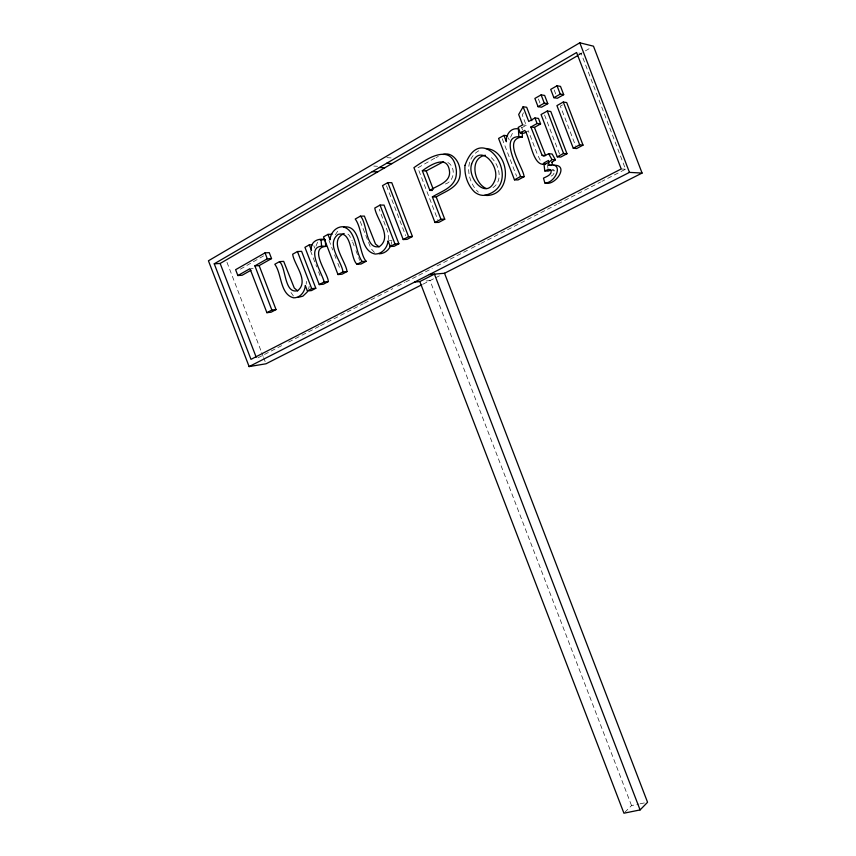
<?xml version="1.0" encoding="UTF-8"?>
<svg xmlns="http://www.w3.org/2000/svg" width="856" height="856" viewBox="0 0 856 856"><rect width="100%" height="100%" fill="white"/><g stroke="black" fill="none" stroke-linecap="round" stroke-linejoin="round"><path stroke-width="0.64" stroke-dasharray="4.28 3.21" d="M306.202 284.16L306.405 281.367M388.485 239.648L388.185 233.164L379.262 209.239M308.674 288.857L309.177 286.396M391.106 244.549L391.759 241.606M315.96 246.143L317.822 241.585M510.583 137.238L513.033 131.984M335.349 234.811L338.355 230.146M523.519 112.767L522.256 114.961L526.215 125.297L521.753 127.79L518.18 127.405M624.773 812.355L631.535 805.571L638.929 804.052M445.43 184.008C455.092 180.862 456.023 166.16 446.982 162.062M492.97 187.635C503.895 180.509 498.791 162.865 489.728 156.348M478.836 150.763C463.642 159.259 467.183 181.697 478.322 192.119M551.103 176.165L552.869 175.02L554.784 172.035L553.746 169.788L551.917 169.627M578.442 54.923L584.22 51.563M585.376 50.889L591.164 47.529M578.923 54.912L581.235 53.575L625.543 169.221L601.822 181.386M263.616 255.88L239.915 269.415L240.804 271.748M434.762 158.167L417.835 167.829L437.823 219.917M562.488 104.935L560.38 106.123L575.681 146.044M526.087 132.038L528.323 130.786L537.525 154.786L541.474 162.726M257.859 357.862L283.903 344.497M288.632 342.068L319.406 326.275M320.593 325.676L352.554 309.273M353.731 308.663L363.201 303.805M364.389 303.206L392.797 288.632M397.526 286.193L404.631 282.555M405.819 281.945L417.653 275.878M418.777 275.3L432.226 268.399M436.977 265.959L470.179 248.925M471.367 248.315L479.67 244.056M480.858 243.446L556.753 204.509M557.941 203.899L600.634 181.996M423.003 284.171L434.484 278.339M435.597 277.772L441.172 274.947M435.95 157.6L438.315 156.455M640.17 803.795L646.323 802.532M426.202 280.961L430.033 280.597L631.535 805.571M251.043 268.591L253.173 268.452M389.362 240.739L391.984 240.632M373.805 166.085L377.55 166.257M551.189 170.676L554.624 170.847M386.837 157.665L393.022 158.007M621.231 168.964L625.543 169.221M522.652 124.89L526.215 125.297M578.913 53.04L581.235 53.575M347.9 234.127L349.387 235.421L352.233 240.964M374.404 252.434L370.969 248.486L359.263 218.976M293.415 296.015L289.2 289.959M226.979 262.3L261.23 351.42M261.711 352.651L263.134 356.364M263.616 357.605L265.521 362.559M554.196 89.976L556.004 94.706M538.424 98.986L540.222 103.672M544.566 114.993L559.749 154.604M521.753 127.79L522.599 129.984M508.4 137.827L509.202 139.913M502.237 138.747L516.596 176.197M386.484 185.731L405.648 235.635M352.693 242.173L354.095 245.822M355.957 250.669L359.68 260.374M329.014 240.354L332.738 250.027M334.589 254.874L335.991 258.501M337.842 263.338L340.164 269.383M313.874 245.811L314.74 248.069M310.514 250.84L316.688 266.911M318.593 271.866L320.016 275.568M547.476 164.47L547.926 168.429"/><path stroke-width="1.28" d="M390.604 245.64C388.881 250.348 384.151 253.761 379.122 253.825M531.822 120.664L526.686 107.268L523.112 106.775L518.672 114.511L522.652 124.89L518.18 127.405L520.288 132.926L523.861 133.279L526.087 132.038M307.325 291.928L302.874 296.187L297.781 297.428M414.646 282.063L419.836 281.57L623.928 813.2L640.085 809.926L647.564 802.275L444.521 273.257L429.295 274.583M523.112 106.775L528.751 121.466L534.947 117.978L538.478 118.406L540.596 123.938L537.087 123.532L530.87 127.009L542.126 155.332L543.721 156.145L548.664 153.759L552.12 154.005L555.437 159.815L551.992 159.58C533.01 177.588 531.266 138.715 524.771 130.422L520.288 132.926M551.874 162.33L555.437 159.815M444.521 273.257L642.075 173.062L593.476 46.181L579.812 42.8L208.436 260.791L249.117 366.582L265.991 363.789L421.826 284.759M214.246 263.809L576.602 52.505L621.231 168.964L250.979 359.36L214.246 263.809L220.153 263.466L577.768 55.587M259.143 265.606L276.039 309.572L271.855 310.033L254.885 265.874L259.143 265.606L271.534 258.587L269.255 252.659L265.018 252.873L235.614 269.694L237.861 275.546L242.152 275.236L250.947 270.261M387.811 182.606L382.504 185.645L403.197 239.541L407.082 239.37L412.432 236.502L391.781 182.703L387.811 182.606L408.558 236.663L412.432 236.502M541.12 94.877L534.882 98.44L538.05 106.69L541.57 107.182L547.787 103.672L544.63 95.433L541.12 94.877L544.288 103.148L547.787 103.672M557.042 85.771L550.708 89.388L553.896 97.702L557.363 98.247L563.687 94.674L560.498 86.381L557.042 85.771L560.231 94.107L563.687 94.674M237.861 275.546L249.973 268.666L266.901 312.686L271.084 312.215L276.039 309.572M254.885 265.874L267.297 258.822L271.534 258.587M422.34 170.761C431.06 164.331 448.33 153.962 449.593 172.377C449.828 182.863 436.646 185.602 429.894 190.417L422.34 170.761L426.213 170.922L443.558 161.688M538.05 106.69L544.288 103.148M553.896 97.702L560.231 94.107M279.495 261.636L274.808 264.269C281.902 273.674 279.859 294.443 293.64 297.835C300.242 297.984 304.961 291.693 305.303 285.519L307.39 290.954L311.498 290.569L315.81 288.269L301.612 251.322L297.449 251.536L292.666 254.221C294.057 264.804 309.583 281.175 297.642 290.708C284.053 294.175 286.193 267.275 279.495 261.636L283.689 261.38L294.282 288.044L297.653 290.858M312.408 244.73L309.305 244.87L304.939 247.32L319.256 284.588L323.343 284.224L328.223 281.613C329.004 274.969 307.946 248.079 325.729 246.4L325.162 239.573L320.24 240.055M332.075 234.234L327.976 234.373L323.515 236.877L337.981 274.541L342.026 274.22L347.012 271.555C346.134 261.454 327.645 240.729 344.155 233.517M360.355 216.161L355.229 219.04C362.666 228.809 360.462 250.979 375.174 254.05C382.258 254.061 387.522 247.512 388.057 240.804L390.24 246.496L394.156 246.293L398.875 243.767L384.023 205.087L380.043 205.087L374.8 208.04C376.426 219.136 392.626 236.609 379.636 246.442C365.159 250.605 367.342 222.068 360.355 216.161L364.378 216.097L375.474 244.003L379.09 246.903M507.597 135.74L503.97 135.398L498.588 138.426L514.467 179.824L518.03 179.942L524.043 176.721C524.011 168.611 501.595 138.886 522.417 136.981L522.139 131.845M547.305 111.023L541.056 114.544L557.277 156.841L560.701 157.087L566.972 153.727L550.793 111.505L547.305 111.023L563.569 153.459L566.972 153.727M563.28 102.046L556.924 105.62L573.274 148.259L576.644 148.548L583.022 145.124L566.704 102.57L563.28 102.046L579.673 144.825L583.022 145.124M530.87 127.009L534.412 127.394L540.596 123.938M432.376 196.912C440.615 191.744 452.289 188.374 455.66 178.123A18.308 15.119 89.8 0 0 455.884 167.53C451.069 142.481 426.106 159.109 413.93 167.658L434.976 222.485L438.775 222.4L444.745 219.2L436.207 196.944L432.376 196.912L440.958 219.275L444.745 219.2M436.207 196.944C444.403 191.798 456.055 188.459 459.415 178.251A18.222 15.076 89.9 0 0 459.651 167.712C458.281 160.211 451.444 151.683 443.034 154.487M266.901 312.686L271.855 310.033M307.39 290.954L311.702 288.643L315.81 288.269M319.256 284.588L324.146 281.966L328.223 281.613M337.981 274.541L342.978 271.855L347.012 271.555M342.978 271.855C341.533 260.909 325.569 244.26 338.099 234.405C352.469 230.2 350.104 258.908 357.08 264.29L362.184 261.551L366.165 261.283C358.525 253.237 360.75 224.433 343.78 227.001M390.24 246.496L394.969 243.949L398.875 243.767M403.197 239.541L408.558 236.663M434.976 222.485L440.958 219.275M514.467 179.824L520.501 176.582L524.043 176.721M557.277 156.841L563.569 153.459M573.274 148.259L579.673 144.825M366.165 261.283L361.082 264.012L357.08 264.29M249.117 366.582L629.46 172.388L642.075 173.062M419.836 281.57L434.431 274.134L640.085 809.926M544.758 170.9L548.471 169.445L550.312 169.616L551.189 170.676C551.895 174.924 546.438 176.593 543.474 178.144L544.865 182.959C555.362 183.366 564.703 162.019 548.974 165.315L548.482 160.457L543.86 162.95L544.758 170.9L548.215 171.072L550.686 170.109M553.372 165.294C570.096 164.149 555.373 186.736 544.865 182.959M485.352 155.246C468.938 157.953 473.924 183.73 486.411 188.534M324.146 281.966C322.765 274.198 302.628 243.318 325.729 246.4M309.305 244.87L311.477 250.53C309.883 241.916 317.769 237.861 325.162 239.573M522.417 136.981C497.143 133.065 518.565 168.546 520.501 176.582M429.894 190.417L432.44 190.471M372.264 171.66L377.721 171.863M379.39 167.498L384.836 167.733M386.58 163.314L391.995 163.571M485.801 148.527C509.352 149.565 513.611 193.103 488.091 195.436A18.821 15.868 -89 0 1 484.699 195.2M548.974 165.315L551.264 165.443M542.126 155.332L545.604 155.578L534.412 127.394M543.186 163.967L545.293 164.534M548.664 153.759L551.992 159.58M265.018 252.873L267.297 258.822M220.153 263.466L256.201 357.23M579.812 42.8L629.46 172.388M534.947 117.978L537.087 123.532M503.97 135.398L506.388 141.689C505.736 134.724 510.765 127.362 518.415 128.903L518.843 136.639M426.213 170.922L433.254 189.262M380.043 205.087L394.969 243.949M362.184 261.551C354.737 251.878 357.016 229.761 342.421 226.701C335.627 226.958 330.437 233.174 330.041 239.734L327.976 234.373M297.449 251.536L311.702 288.643M552.056 161.891L552.302 164.309M321.054 239.734L321.621 246.592M464.99 165.433C464.23 175.052 467.654 185.281 474.631 192.054A18.918 15.922 -89.1 0 0 484.432 195.393C526.9 185.913 482.388 116.02 464.99 165.433M471.581 164.159C466.937 178.412 487.15 201.567 495.11 179.674C499.872 165.326 479.51 142.128 471.581 164.159"/></g></svg>
